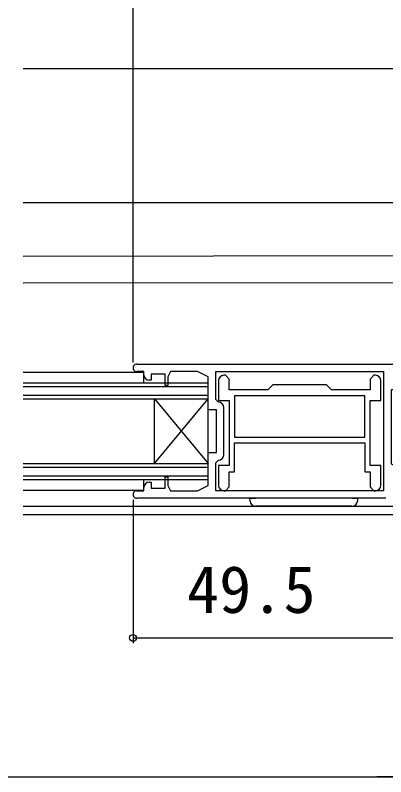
# Model space of a CAD drawing. Units: millimetres, scale not verified. Extents: x -525 to 525, y -782 to 777.
# Drawn here: x 67.6 to 136.5, y -541.4 to -399.5 of the extents above; entities that cross this region are included whole.
import ezdxf
from ezdxf.enums import TextEntityAlignment as Align

# ---------------------------------------------------------------- set-up
doc = ezdxf.new("R2010")
doc.units = ezdxf.units.MM
doc.header["$LTSCALE"] = 4
for name, color, linetype in [('0-3_YKK_11', 7, 'Continuous'), ('0-4_YKK_12', 2, 'Continuous'), ('0-5_YKK_13', 4, 'Continuous'), ('0-7_YKK_D', 6, 'Continuous')]:
    doc.layers.add(name, color=color, linetype=linetype)
doc.styles.add('ＭＳ ゴシック', font='')
doc.styles.get('ＭＳ ゴシック').set_extended_font_data('MS Gothic')

msp = doc.modelspace()

# ---------------------------------------------------------------- linework, layer by layer
at = {"layer": '0-3_YKK_11'}
for p, q in [((106.4, -481.399), (106.4, -472.599)), ((136.5, -489.499), (90.2, -489.499))]:
    msp.add_line(p, q, dxfattribs=at)
for points in [[(90.2, -464.499), (147.5, -464.499), (148.5, -465.499), (148.5, -468.599), (146.7, -470.399), (146.1, -470.399), (146.1, -469.299), (137.5, -469.299), (137.5, -483.099), (139.5, -484.099), (146.1, -484.099), (146.1, -482.999), (146.7, -482.999), (147.5, -483.799), (147.5, -484.499)], [(91.5, -466.499), (91.5, -465.899), (90.2, -465.899)], [(92.5, -486.499), (92.9, -486.499), (92.9, -487.599), (95.5, -487.599), (95.5, -485.499), (96, -485.499), (96, -487.099), (96.5, -488.099), (101.5, -488.099), (103.5, -487.099), (103.5, -480.999), (105, -480.999), (105, -472.999), (103.5, -472.999), (103.5, -466.899), (101.5, -465.899), (96.5, -465.899), (96, -466.899), (96, -468.499), (95.5, -468.499), (95.5, -466.399), (92.9, -466.399), (92.9, -467.499), (92.5, -467.499)], [(104.9, -465.899), (136.1, -465.899), (136.1, -488.099), (104.9, -488.099), (104.9, -482.899), (105.4, -482.399)], [(105.4, -471.599), (104.9, -471.099), (104.9, -465.899)], [(134.6, -466.599), (134.3, -466.599), (133.6, -467.299), (133.6, -469.299), (126.4, -469.299), (125.5, -468.399), (115.5, -468.399), (114.6, -469.299), (107.4, -469.299), (107.4, -467.299), (106.7, -466.599), (106.4, -466.599)], [(105.4, -467.599), (105.4, -471.299), (107.4, -471.299), (107.4, -483.399), (105.4, -483.399), (105.4, -487.099)], [(135.6, -487.099), (135.6, -483.399), (133.6, -483.399), (133.6, -471.299), (135.6, -471.299), (135.6, -467.599)], [(106.4, -488.099), (106.7, -488.099), (107.4, -487.399), (107.4, -484.599), (108.4, -484.599), (108.4, -479.199)], [(108.4, -479.199), (132.6, -479.199), (132.6, -484.599), (133.6, -484.599), (133.6, -487.399), (134.3, -488.099), (134.6, -488.099)], [(90.2, -488.099), (91.5, -488.099), (91.5, -487.499)]]:
    msp.add_lwpolyline(points, dxfattribs=at)
msp.add_lwpolyline([(132.6, -470.399), (108.4, -470.399), (108.4, -478.099), (132.6, -478.099)], close=True, dxfattribs=at)
for centre, radius, start, end in [((90.2, -465.199), 0.7, 89.99999, 270.00001), ((92.5, -466.499), 1, 180.00001, 269.99999), ((106.4, -467.599), 1, 90.00001, 179.99999), ((134.6, -467.599), 1, 0.00001, 89.99999), ((105.4, -472.599), 1, 0.00001, 89.99999), ((105.4, -481.399), 1, 270.00001, 359.99999), ((92.5, -487.499), 1, 90.00001, 179.99999), ((106.4, -487.099), 1, 180.00001, 269.99999), ((134.6, -487.099), 1, 270.00001, 359.99999), ((90.2, -488.799), 0.7, 89.99999, 270.00001)]:
    msp.add_arc(centre, radius, start, end, dxfattribs=at)
at = {"layer": '0-4_YKK_12'}
for p, q in [((153.299, -409.5), (69.099, -409.5)), ((149.499, -434.5), (69.099, -434.5)), ((149.499, -444.342), (69.099, -444.466)), ((149.499, -449.327), (69.099, -449.45)), ((69.099, -465.999), (91.3, -465.999)), ((91.5, -467.999), (91.5, -466.399)), ((69.099, -467.999), (103.5, -467.999)), ((103.5, -485.999), (103.5, -467.999)), ((69.099, -468.699), (103.5, -468.699)), ((69.099, -470.299), (103.5, -470.299)), ((69.099, -470.999), (103.5, -470.999)), ((93.5, -482.999), (93.5, -470.999)), ((93.5, -482.999), (103.5, -470.999)), ((93.5, -470.999), (103.5, -482.999)), ((69.099, -482.999), (103.5, -482.999)), ((69.099, -483.699), (103.5, -483.699)), ((69.099, -485.299), (103.5, -485.299)), ((69.099, -485.999), (103.5, -485.999)), ((91.5, -487.485), (91.501, -485.999)), ((69.099, -487.999), (91.3, -487.999)), ((69.099, -491), (149.499, -491)), ((69.099, -492.5), (139.575, -492.5))]:
    msp.add_line(p, q, dxfattribs=at)
at = {"layer": '0-5_YKK_13'}
for p, q in [((130.251, -489.499), (131.25, -489.499)), ((131.25, -489.499), (131.221, -490.051)), ((130.222, -490.999), (112.277, -490.999))]:
    msp.add_line(p, q, dxfattribs=at)
msp.add_lwpolyline([(111.279, -490.051), (111.25, -489.499), (112.248, -489.499)], dxfattribs=at)
for centre, start, end in [((112.277, -489.999), 183, 270), ((130.222, -489.999), 270, 357)]:
    msp.add_arc(centre, 1, start, end, dxfattribs=at)
at = {"layer": '0-7_YKK_D'}
for p, q in [((89.5, -464.199), (89.5, -388.5)), ((89.5, -489.799), (89.5, -516.5)), ((89.5, -515.5), (138.999, -515.5)), ((-137.501, -541.372), (142.499, -541.372)), ((152.999, -541.372), (134.813, -541.372))]:
    msp.add_line(p, q, dxfattribs=at)
msp.add_circle((89.5, -515.5), 0.637, dxfattribs=at)

# ---------------------------------------------------------------- texts
at = {"layer": '0-7_YKK_D', "style": 'ＭＳ ゴシック'}
msp.add_text('49.5', height=8.798, dxfattribs=at).set_placement((99.522, -513.5), align=Align.BOTTOM_LEFT)

doc.saveas('drawing.dxf')
